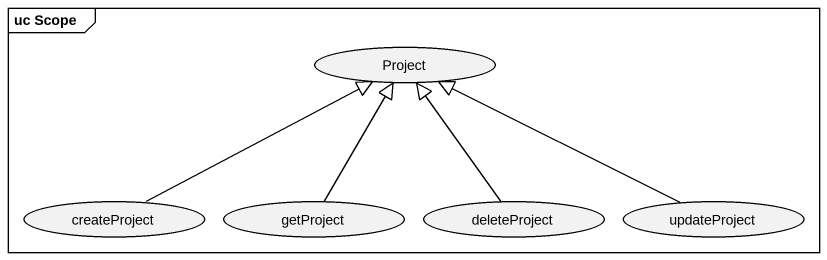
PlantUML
@startuml
mainframe uc Scope
usecase Project
usecase createProject
usecase getProject
usecase deleteProject
usecase updateProject
createProject -right-|> Project
getProject -up-|> Project
deleteProject -up-|> Project
updateProject -left-|> Project
@enduml
